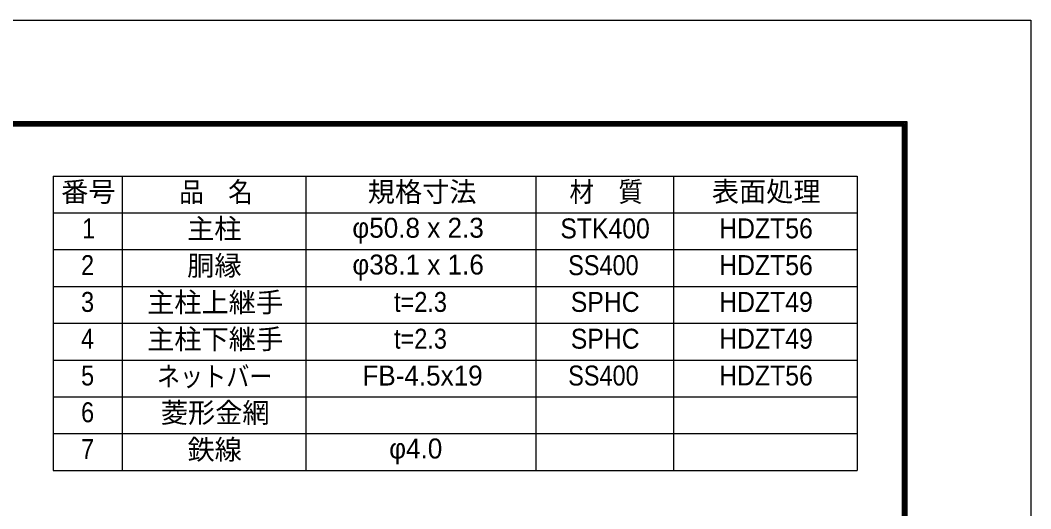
# Model space of a CAD drawing. Units: millimetres, scale not verified. Extents: x -4200 to 4200, y -2970 to 2970.
# Drawn here: x 2001 to 4200, y 1908 to 2970 of the extents above; entities that cross this region are included whole.
import ezdxf
from ezdxf.enums import TextEntityAlignment as Align

# ---------------------------------------------------------------- set-up
doc = ezdxf.new("R2010")
doc.units = ezdxf.units.MM
doc.header["$LTSCALE"] = 10
doc.layers.add('0-C_D-TTL', color=7, linetype='Continuous', lineweight=25)
doc.layers.add('0-E_D-MTR-FRAM', color=7, linetype='Continuous', lineweight=25)
doc.layers.add('0-D_D-MTR-TXT', color=7, linetype='Continuous')
doc.styles.add('ＭＳ Ｐゴシック', font='')
doc.styles.get('ＭＳ Ｐゴシック').set_extended_font_data('MS PGothic')

msp = doc.modelspace()

# ---------------------------------------------------------------- linework, layer by layer
at = {"layer": '0-C_D-TTL', "color": 2}
msp.add_lwpolyline([(-4199.68, 2970.23), (4200.32, 2970.23), (4200.32, -2969.77), (-4199.68, -2969.77)], close=True, dxfattribs=at)
at = {"layer": '0-C_D-TTL'}
for points in [[(-3929.68, 2750.23), (3930.32, 2750.23), (3930.32, -2749.77), (-3929.68, -2749.77)], [(-3927.18, 2747.73), (3927.82, 2747.73), (3927.82, -2747.27), (-3927.18, -2747.27)], [(-3924.68, 2745.23), (3925.32, 2745.23), (3925.32, -2744.77), (-3924.68, -2744.77)], [(-3922.18, 2742.73), (3922.82, 2742.73), (3922.82, -2742.27), (-3922.18, -2742.27)], [(-3919.68, 2740.23), (3920.32, 2740.23), (3920.32, -2739.77), (-3919.68, -2739.77)]]:
    msp.add_lwpolyline(points, close=True, dxfattribs=at)
at = {"layer": '0-E_D-MTR-FRAM'}
for p, q in [((2072.71, 2631.28), (3822.71, 2631.28)), ((2072.71, 2631.28), (2072.71, 1991.28)), ((2222.71, 2631.28), (2222.71, 1991.28)), ((2622.71, 2631.28), (2622.71, 1991.28)), ((3122.71, 2631.28), (3122.71, 1991.28)), ((3422.71, 2631.28), (3422.71, 1991.28)), ((3822.71, 2631.28), (3822.71, 1991.28)), ((2072.71, 2551.28), (3822.71, 2551.28)), ((2072.71, 2471.28), (3822.71, 2471.28)), ((2072.71, 2391.28), (3822.71, 2391.28)), ((2072.71, 2311.28), (3822.71, 2311.28)), ((2072.71, 2231.28), (3822.71, 2231.28)), ((2072.71, 2151.28), (3822.71, 2151.28)), ((2072.71, 2071.28), (3822.71, 2071.28)), ((2072.71, 1991.28), (3822.71, 1991.28))]:
    msp.add_line(p, q, dxfattribs=at)

# ---------------------------------------------------------------- texts
at = {"layer": '0-D_D-MTR-TXT', "style": 'ＭＳ Ｐゴシック'}
for s, height, p in [('番号', 43.4, (2089.91, 2562.59)), ('規格寸法', 43.4, (2757.07, 2562.27)), ('表面処理', 43.4, (3506.05, 2562.93)), ('主柱', 43.4, (2363.87, 2482.15)), ('φ50.8 x 2.3', 43.4, (2723.59, 2484.19)), ('胴縁', 43.4, (2364.19, 2401.93)), ('φ38.1 x 1.6', 43.4, (2723.71, 2404.19)), ('主柱上継手', 43.4, (2276.97, 2322.03)), ('主柱下継手', 43.4, (2276.97, 2242.03)), ('FB-4.5x19', 43.38, (2745.49, 2162.83)), ('菱形金網', 43.4, (2306.73, 2082.03)), ('鉄線', 43.4, (2364.77, 2001.91)), ('φ4.0', 43.38, (2803.77, 2004.19))]:
    msp.add_text(s, height=height, dxfattribs=at).set_placement(p, align=Align.BOTTOM_LEFT)
for s, height, width, p in [('品\u3000名', 43.4, 0.9, (2347.05, 2562.03)), ('材\u3000質', 43.4, 0.9, (3196.15, 2562.47)), ('1', 43.4, 0.9, (2135.57, 2482.83)), ('STK400', 43.38, 0.95, (3176.37, 2482.83)), ('HDZT56', 43.4, 0.95, (3522.07, 2482.93)), ('2', 43.4, 0.9, (2133.17, 2402.93)), ('SS400', 43.4, 0.9, (3193.41, 2402.83)), ('HDZT56', 43.4, 0.95, (3522.07, 2402.93)), ('3', 43.4, 0.9, (2133.17, 2322.93)), ('t=2.3', 43.4, 0.9, (2814.45, 2322.93)), ('SPHC', 43.38, 0.95, (3199.11, 2322.93)), ('HDZT49', 43.4, 0.95, (3522.07, 2322.93)), ('4', 43.4, 0.9, (2133.05, 2242.93)), ('t=2.3', 43.4, 0.9, (2814.45, 2242.93)), ('SPHC', 43.38, 0.95, (3199.11, 2242.93)), ('HDZT49', 43.4, 0.95, (3522.07, 2242.93)), ('ネットバー', 43.38, 0.85, (2298.31, 2161.01)), ('5', 43.4, 0.9, (2133.17, 2162.93)), ('SS400', 43.4, 0.9, (3193.41, 2162.83)), ('HDZT56', 43.4, 0.95, (3522.07, 2162.93)), ('6', 43.4, 0.9, (2133.17, 2082.93)), ('7', 43.4, 0.9, (2133.05, 2002.93))]:
    msp.add_text(s, height=height, dxfattribs=dict(at, width=width)).set_placement(p, align=Align.BOTTOM_LEFT)

doc.saveas('drawing.dxf')
